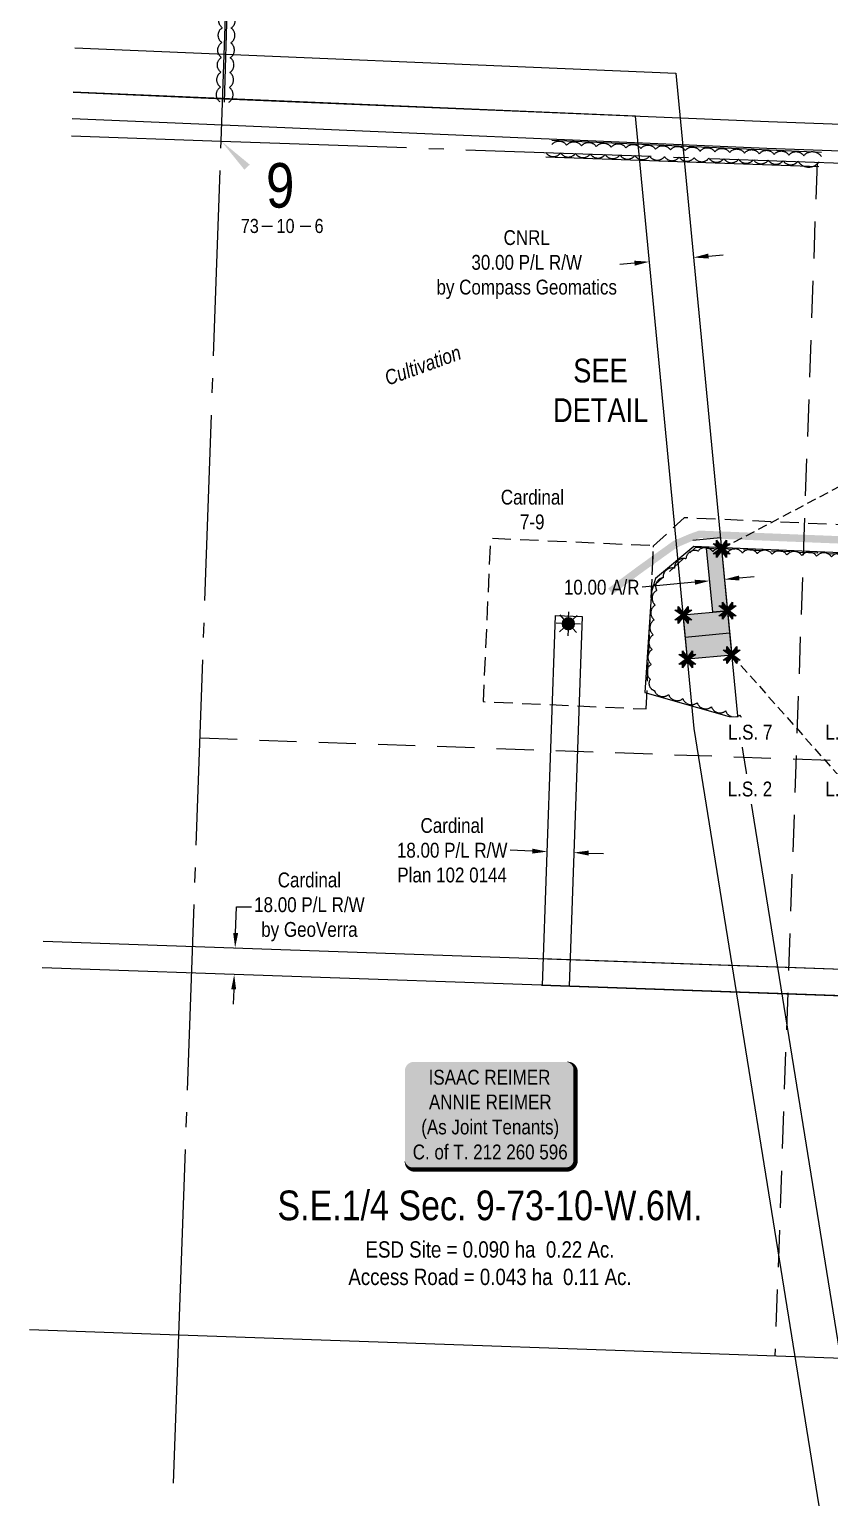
# Model space of a CAD drawing. Extents: x 342382 to 344356, y 6130080 to 6132974.
# Drawn here: x 342821 to 343361, y 6131013 to 6132009 of the extents above; entities that cross this region are included whole.
import ezdxf
from ezdxf.enums import TextEntityAlignment as Align

# ---------------------------------------------------------------- set-up
doc = ezdxf.new("R2010")
doc.units = 0
doc.header["$LTSCALE"] = 5
doc.header["$PDSIZE"] = 0.5
for name, pattern in [('0', [1, 1, 0]), ('foc-ACCESSROAD', [3.75, 2.5, -1.25]), ('foc-LSD', [8, 5, -3]), ('foc-QUARTERLINE', [33, 25, -3, 2, -3]), ('foc-TIELINE', [1.875, 1.25, -0.625])]:
    doc.linetypes.add(name, pattern=pattern)
doc.layers.get('Defpoints').update_dxf_attribs({"color": 9})
for name, color, linetype in [('10', 1, 'Continuous'), ('9', 3, 'Continuous'), ('AS-OWNER', 7, 'Continuous'), ('AS-ROADS', 254, 'Continuous'), ('C-RW', 13, 'Continuous'), ('C-SYMBOL', 7, 'Continuous'), ('F-AR', 190, 'foc-ACCESSROAD'), ('F-RW', 190, 'Continuous'), ('F-WS', 190, 'foc-ACCESSROAD'), ('F-WS-S', 190, 'Continuous'), ('L-AREAREQUIRED', 7, 'Continuous'), ('L-BD', 7, 'Continuous'), ('L-DETAIL-T', 3, 'Continuous'), ('L-MON', 1, 'Continuous'), ('L-QSEC', 8, 'foc-QUARTERLINE'), ('L-SEC', 7, 'Continuous'), ('L-SECLBL', 7, 'Continuous'), ('L-SECTION-LSD', 7, 'foc-LSD'), ('L-TIE', 7, 'foc-TIELINE'), ('P-PROPOSED', 10, 'Continuous'), ('P-PROPOSED-H', 21, 'Continuous'), ('P-TXT', 4, 'Continuous'), ('T-BUSH', 110, '0')]:
    doc.layers.add(name, color=color, linetype=linetype)
for name, color, linetype, lineweight in [('C-RW-T', 13, 'Continuous', 9), ('F-RW-T', 190, 'Continuous', 9), ('F-WS-T', 190, 'Continuous', 9), ('T-TEXT', 48, 'Continuous', 18)]:
    doc.layers.add(name, color=color, linetype=linetype, lineweight=lineweight)
doc.styles.add('100L', font='ARIALN.TTF', dxfattribs={"height": 11})
doc.styles.add('175L', font='ARIALN.TTF', dxfattribs={"height": 20})
doc.styles.add('80', font='ARIALN.TTF', dxfattribs={"height": 10})
doc.styles.add('80CG', font='ARIALN.TTF', dxfattribs={"height": 10})
doc.styles.add('80L', font='ARIALN.TTF', dxfattribs={"height": 10})
doc.styles.add('80LS', font='ARIALNI.TTF', dxfattribs={"height": 10})
doc.styles.add('SIMPLEX', font='ARIALN.TTF')
doc.dimstyles.new('Compass 5 000', dxfattribs={"dimscale": 5, "dimtxt": 9, "dimasz": 2, "dimexe": 0.2, "dimexo": 0.0625, "dimgap": 0.5, "dimtad": 0, "dimtih": 1, "dimtoh": 1, "dimzin": 0, "dimdsep": 46, "dimtxsty": '80CG', "dimcen": 0.1, "dimse1": 1, "dimse2": 1, "dimclrd": 256, "dimclrt": 256, "dimaunit": 1, "dimadec": 4, "dimazin": 0, "dimtfac": 0.06, "dimtofl": 0, "dimtmove": 0, "dimatfit": 1, "dimfxl": 0.2, "dimtolj": 1, "dimtzin": 0, "dimlwd": -1, "dimarcsym": 0})

# ---------------------------------------------------------------- blocks, each defined once
blk = doc.blocks.new('L-SECLBL')
at = {"layer": '9', "color": 7}
for p, q in [((-5.08, -27.83), (-12.29, -27.83)), ((20.7, -27.83), (13.5, -27.83))]:
    blk.add_line(p, q, dxfattribs=at)
at = {"layer": '10', "color": 2, "style": 'SIMPLEX'}
blk.add_attdef('SEC', text='', height=30, dxfattribs=at).set_placement((0, 0), align=Align.MIDDLE)
at = {"layer": '10', "color": 5, "style": '80L'}
blk.add_attdef('TWP', text='', height=9.5, dxfattribs=at).set_placement((-14.43, -27.37), align=Align.MIDDLE_RIGHT)
blk.add_attdef('RGE', text='', height=9.5, dxfattribs=at).set_placement((3.62, -27.37), align=Align.MIDDLE_CENTER)
blk.add_attdef('MER', text='', height=9.5, dxfattribs=at).set_placement((23.17, -27.37), align=Align.MIDDLE_LEFT)
blk = doc.blocks.new('*D33')
at = {"layer": 'Defpoints', "color": 0, "transparency": 16777216}
for p in [(343171.54, 6131490), (343189.52, 6131489.37), (343188.28, 6131454.12)]:
    blk.add_point(p, dxfattribs=at)
at = {"layer": 'F-RW-T', "transparency": 16777216}
for p, q in [((343160.3, 6131455.1), (343145.36, 6131455.63)), ((343198.27, 6131453.77), (343208.27, 6131453.41))]:
    blk.add_line(p, q, dxfattribs=at)
for points in [[(343160.36, 6131456.77), (343160.24, 6131453.44), (343170.3, 6131454.75)], [(343198.33, 6131455.43), (343198.21, 6131452.1), (343188.28, 6131454.12)]]:
    blk.add_solid(points, dxfattribs=at)
at = {"layer": 'F-RW-T', "transparency": 16777216, "insert": (343106.27, 6131455.63), "char_height": 10, "attachment_point": 5, "style": '80CG'}
blk.add_mtext('\\A1;Cardinal\\P18.00 P/L R/W\\PPlan 102 0144', dxfattribs=at)
blk = doc.blocks.new('*D34')
at = {"layer": 'Defpoints', "color": 0, "transparency": 16777216}
for p in [(343042.97, 6131387.01), (342959.38, 6131371.92), (343042.34, 6131369.02)]:
    blk.add_point(p, dxfattribs=at)
at = {"layer": 'F-RW-T', "transparency": 16777216}
for p, q in [((342960.36, 6131399.9), (342960.98, 6131417.5)), ((342960.98, 6131417.5), (342970.98, 6131417.5)), ((342959.03, 6131361.92), (342958.68, 6131351.93))]:
    blk.add_line(p, q, dxfattribs=at)
for points in [[(342958.7, 6131399.96), (342962.03, 6131399.84), (342960.01, 6131389.91)], [(342957.37, 6131361.98), (342960.7, 6131361.87), (342959.38, 6131371.92)]]:
    blk.add_solid(points, dxfattribs=at)
at = {"layer": 'F-RW-T', "transparency": 16777216, "insert": (343010.06, 6131417.5), "char_height": 10, "attachment_point": 5, "style": '80CG'}
blk.add_mtext('\\A1;Cardinal\\P18.00 P/L R/W\\Pby GeoVerra', dxfattribs=at)
blk = doc.blocks.new('*U30')
h = blk.add_hatch(color=59)
edge = h.paths.add_edge_path()
edge.add_line((-51.5, -37), (51.5, -37))
edge.add_arc((51.5, -31), 6, 270, 360)
edge.add_line((57.5, -31), (57.5, 29.5))
edge.add_arc((51.5, 29.5), 6, 0, 90)
edge.add_line((51.5, 35.5), (-51.5, 35.5))
edge.add_arc((-51.5, 29.5), 6, 90, 180)
edge.add_line((-57.5, 29.5), (-57.5, -31))
edge.add_arc((-51.5, -31), 6, 180, 270)
at = {"color": 1, "flags": 128}
blk.add_lwpolyline([(-51.5, -37, 3, 3, 0), (51.5, -37, 3, 3, 0.414214), (57.5, -31, 3, 3, 0), (57.5, 29.5, 3, 0, 0.414214), (51.5, 35.5, 0, 0, 0), (-51.5, 35.5, 0, 0, 0.414214), (-57.5, 29.5, 0, 0, 0), (-57.5, -31, 0, 3, 0.414214)], format="xyseb", close=True, dxfattribs=at)
blk.add_lwpolyline([(-36.9, -26.42, 0, 7.5, 0), (0, 0, 0, 0, 0)], format="xyseb", dxfattribs=at)
at = {"color": 1, "style": '80'}
blk.add_attdef('ENTER_TEXT_001', (-35.99, -5), '', height=10, dxfattribs=at)
blk = doc.blocks.new('GAS')
h = blk.add_hatch(color=255)
h.dxf.hatch_style = 1
edge = h.paths.add_edge_path()
edge.add_arc((0, 0), 0.9, 0, 360)
for p, q in [((-0.81, 0), (-1.62, 0)), ((-0.57, 0.57), (-1.14, 1.14)), ((0, 0.81), (0, 1.62)), ((0.57, 0.57), (1.14, 1.14)), ((1.62, 0), (0.81, 0)), ((-0.57, -0.57), (-1.14, -1.14)), ((0, -0.81), (0, -1.62)), ((1.14, -1.14), (0.57, -0.57))]:
    blk.add_line(p, q)
blk.add_circle((0, 0), 0.8)
blk = doc.blocks.new('*D37')
at = {"layer": 'C-RW-T', "transparency": 16777216}
for p, q in [((343229.2, 6131851.2), (343219.23, 6131850.25)), ((343278.98, 6131855.98), (343288.93, 6131856.93))]:
    blk.add_line(p, q, dxfattribs=at)
for points in [[(343229.05, 6131852.86), (343229.36, 6131849.54), (343239.16, 6131852.16)], [(343278.82, 6131857.64), (343279.14, 6131854.32), (343269.02, 6131855.02)]]:
    blk.add_solid(points, dxfattribs=at)
at = {"layer": 'Defpoints', "color": 0, "transparency": 16777216}
for p in [(343239.16, 6131852.16), (343243.88, 6131802.96), (343273.74, 6131805.83)]:
    blk.add_point(p, dxfattribs=at)
at = {"layer": 'C-RW-T', "transparency": 16777216, "insert": (343156.51, 6131850.25), "char_height": 10, "attachment_point": 5, "style": '80CG'}
blk.add_mtext('\\A1;CNRL\\P30.00 P/L R/W\\Pby Compass Geomatics', dxfattribs=at)
blk = doc.blocks.new('*D39')
at = {"layer": 'Defpoints', "color": 0, "transparency": 16777216}
for p in [(343280.1, 6131634.73), (343289.82, 6131638.16), (343290.06, 6131635.69)]:
    blk.add_point(p, dxfattribs=at)
at = {"layer": 'P-TXT', "transparency": 16777216}
for p, q in [((343299.77, 6131639.11), (343309.73, 6131640.07)), ((343269.91, 6131636.25), (343234.32, 6131632.84))]:
    blk.add_line(p, q, dxfattribs=at)
for points in [[(343299.62, 6131640.77), (343299.93, 6131637.45), (343289.82, 6131638.16)], [(343269.75, 6131637.91), (343270.07, 6131634.59), (343279.87, 6131637.2)]]:
    blk.add_solid(points, dxfattribs=at)
at = {"layer": 'P-TXT', "transparency": 16777216, "insert": (343207.04, 6131632.84), "char_height": 10, "attachment_point": 5, "style": '80CG'}
blk.add_mtext('\\A1;10.00 A/R', dxfattribs=at)
blk = doc.blocks.new('TEMP')
h = blk.add_hatch(color=255)
h.dxf.hatch_style = 1
h.paths.add_polyline_path([(0, 0.25), (-0.67, 1.15), (-0.67, 0.67), (-1.15, 0.67), (-0.25, 0), (-1.15, -0.67), (-0.67, -0.67), (-0.67, -1.15), (0, -0.25), (0.67, -1.15), (0.67, -0.67), (1.15, -0.67), (0.25, 0), (1.15, 0.67), (0.67, 0.67), (0.67, 1.15)])
h.paths.add_polyline_path([(0.57, 0.85), (0.57, 0.57), (0.85, 0.57), (0.08, 0), (0.85, -0.57), (0.57, -0.57), (0.57, -0.85), (0, -0.08), (-0.57, -0.85), (-0.57, -0.57), (-0.85, -0.57), (-0.08, 0), (-0.85, 0.57), (-0.57, 0.57), (-0.57, 0.85), (0, 0.08)], flags=16)
h = blk.add_hatch(color=1)
h.dxf.hatch_style = 1
h.paths.add_polyline_path([(0, 0.08), (-0.57, 0.85), (-0.57, 0.57), (-0.85, 0.57), (-0.08, 0), (-0.85, -0.57), (-0.57, -0.57), (-0.57, -0.85), (0, -0.08), (0.57, -0.85), (0.57, -0.57), (0.85, -0.57), (0.08, 0), (0.85, 0.57), (0.57, 0.57), (0.57, 0.85)])
at = {"color": 1}
for p, q in [((-0.08, 0), (0.08, 0)), ((0, 0.08), (0, -0.08))]:
    blk.add_line(p, q, dxfattribs=at)
at = {"color": 255, "flags": 128}
blk.add_lwpolyline([(-0.25, 0), (-1.15, 0.67), (-0.67, 0.67), (-0.67, 1.15), (0, 0.25), (0.67, 1.15), (0.67, 0.67), (1.15, 0.67), (0.25, 0), (1.15, -0.67), (0.67, -0.67), (0.67, -1.15), (0, -0.25), (-0.67, -1.15), (-0.67, -0.67), (-1.15, -0.67)], close=True, dxfattribs=at)
at = {"color": 1, "flags": 128}
blk.add_lwpolyline([(-0.08, 0), (-0.85, 0.57), (-0.57, 0.57), (-0.57, 0.85), (0, 0.08), (0.57, 0.85), (0.57, 0.57), (0.85, 0.57), (0.08, 0), (0.85, -0.57), (0.57, -0.57), (0.57, -0.85), (0, -0.08), (-0.57, -0.85), (-0.57, -0.57), (-0.85, -0.57)], close=True, dxfattribs=at)

msp = doc.modelspace()

# ---------------------------------------------------------------- hatches: boundary and pattern name
at = {"layer": 'P-PROPOSED-H'}
h = msp.add_hatch(color=256, dxfattribs=at)
h.dxf.hatch_style = 1
h.paths.add_polyline_path([(343281.891, 6131616.086), (343277.755, 6131659.206), (343287.845, 6131658.749), (343291.845, 6131617.04)])
h = msp.add_hatch(color=256, dxfattribs=at)
h.dxf.hatch_style = 1
h.paths.add_polyline_path([(343294.709, 6131587.177), (343264.846, 6131584.313), (343261.982, 6131614.176), (343291.845, 6131617.04)])

# ---------------------------------------------------------------- linework, layer by layer
at = {"layer": 'AS-ROADS', "const_width": 5, "flags": 128}
msp.add_lwpolyline([(343755.019, 6131649.451), (343714.006, 6131651.221), (343662.889, 6131652.418), (343652.053, 6131652.945), (343614.891, 6131654.538), (343498.28, 6131659.614), (343273.053, 6131668.525), (343267.224, 6131666.444), (343256.542, 6131661.861), (343233.323, 6131645.226), (343212.889, 6131630.07)], dxfattribs=at)
at = {"layer": 'C-RW', "flags": 128}
msp.add_lwpolyline([(342850.849, 6131966.305), (342952.133, 6131962.004), (343319.431, 6131946.535), (343754.671, 6131930.627), (343754.041, 6131912.653), (343318.32, 6131928.566), (342951.495, 6131944.065), (342850.216, 6131948.352)], dxfattribs=at)
at = {"layer": 'Defpoints'}
for p, q in [((343167.13, 6131382.666), (343734.665, 6131362.69)), ((343166.497, 6131364.677), (343734.032, 6131344.701))]:
    msp.add_line(p, q, dxfattribs=at)
at = {"layer": 'Defpoints', "flags": 128}
for points in [[(342952.849, 6131959.758), (342954.949, 6132028.047)], [(343173.532, 6131934.068), (343355.263, 6131925.981)], [(343169.303, 6131922.813), (343353.462, 6131916.396)], [(343651.493, 6131580.964), (343654.127, 6131644.561), (343492.698, 6131650.614), (343269.235, 6131660.328), (343243.206, 6131638.843), (343240.677, 6131629.698), (343236.226, 6131562.002), (343307.178, 6131541.689)], [(343263.414, 6131599.245), (343293.277, 6131602.109)]]:
    msp.add_lwpolyline(points, dxfattribs=at)
at = {"layer": 'F-AR', "flags": 128}
msp.add_lwpolyline([(343740.155, 6131660.362), (343745.327, 6131665.16), (343744.271, 6131635.179), (343739.451, 6131640.374), (343360.018, 6131655.476), (343270.281, 6131659.545), (343240.718, 6131632.506), (343241.989, 6131660.772), (343262.864, 6131679.865), (343360.865, 6131675.458), (343740.155, 6131660.362)], dxfattribs=at)
at = {"layer": 'F-RW', "flags": 128}
msp.add_lwpolyline([(343175.889, 6131613.728), (343193.872, 6131613.095), (343185.11, 6131364.024), (343167.125, 6131364.653)], close=True, dxfattribs=at)
for points in [[(342830.686, 6131394.43), (343734.677, 6131362.69), (343734.032, 6131344.701), (343166.497, 6131364.677)], [(343166.497, 6131364.677), (342830.055, 6131376.518)]]:
    msp.add_lwpolyline(points, dxfattribs=at)
at = {"layer": 'F-WS', "flags": 128}
msp.add_lwpolyline([(343237.047, 6131550.883), (343241.989, 6131660.772), (343132.1, 6131665.714), (343127.158, 6131555.826)], close=True, dxfattribs=at)
at = {"layer": 'L-BD', "flags": 128}
msp.add_lwpolyline([(343268.401, 6131664.601), (343287.112, 6131666.395)], dxfattribs=at)
at = {"layer": 'L-QSEC'}
for p, q in [((342950.644, 6131933.458), (342954.189, 6132033.395)), ((342922.114, 6131129.226), (342950.644, 6131933.458)), ((342918.546, 6131029.29), (342922.114, 6131129.226))]:
    msp.add_line(p, q, dxfattribs=at)
at = {"layer": 'L-QSEC', "flags": 128}
for points in [[(342849.816, 6131937.019), (342950.644, 6131933.458)], [(342950.644, 6131933.458), (343753.775, 6131905.092)]]:
    msp.add_lwpolyline(points, dxfattribs=at)
at = {"layer": 'L-SEC'}
for p, q in [((342821.461, 6131132.762), (342922.114, 6131129.226)), ((342922.114, 6131129.226), (343725.462, 6131101.002))]:
    msp.add_line(p, q, dxfattribs=at)
at = {"layer": 'L-SECLBL', "flags": 128}
msp.add_lwpolyline([(342950.644, 6131933.458, 0, 5, 0), (342968.085, 6131915.855, 0, 0, 0)], format="xyseb", dxfattribs=at)
at = {"layer": 'L-SECTION-LSD', "flags": 128}
for points in [[(343352.21, 6131919.275), (343323.788, 6131115.114)], [(342936.379, 6131531.342), (343739.619, 6131503.047)]]:
    msp.add_lwpolyline(points, dxfattribs=at)
at = {"layer": 'L-TIE', "flags": 128}
for points in [[(343287.845, 6131658.749), (343753.775, 6131905.092)], [(343294.709, 6131587.177), (343725.462, 6131101.002)]]:
    msp.add_lwpolyline(points, dxfattribs=at)
at = {"layer": 'P-PROPOSED', "flags": 128}
for points in [[(343281.891, 6131616.086), (343277.755, 6131659.206), (343287.845, 6131658.749), (343291.845, 6131617.04)], [(343294.709, 6131587.177), (343264.846, 6131584.313), (343261.982, 6131614.176), (343291.845, 6131617.04)]]:
    msp.add_lwpolyline(points, close=True, dxfattribs=at)
at = {"layer": 'T-BUSH', "flags": 128}
for points in [[(342949.851, 6131959.85, -0.5205671), (342950.158, 6131969.845, -0.5205671), (342950.465, 6131979.84, -0.5205671), (342950.773, 6131989.836, -0.5205671), (342951.08, 6131999.831, -0.5205671), (342951.387, 6132009.826, -0.5205671), (342951.694, 6132019.821, -0.5205671), (342951.95, 6132028.139, -0.5205671)], [(342955.848, 6131959.665, 0.5205671), (342956.155, 6131969.661, 0.5205671), (342956.462, 6131979.656, 0.5205671), (342956.77, 6131989.651, 0.5205671), (342957.077, 6131999.647, 0.5205671), (342957.384, 6132009.642, 0.5205671), (342957.692, 6132019.637, 0.5205671), (342957.947, 6132027.954, 0.5205671)], [(343173.398, 6131931.071, -0.5205671), (343183.389, 6131930.626, -0.5205671), (343193.379, 6131930.182, -0.5205671), (343203.369, 6131929.737, -0.5205671), (343213.359, 6131929.293, -0.5205671), (343223.349, 6131928.848, -0.5205671), (343233.339, 6131928.404, -0.5205671), (343243.329, 6131927.959, -0.5205671), (343253.319, 6131927.515, -0.5205671), (343263.309, 6131927.07, -0.5205671), (343273.3, 6131926.625, -0.5205671), (343283.29, 6131926.181, -0.5205671), (343293.28, 6131925.736, -0.5205671), (343303.27, 6131925.292, -0.5205671), (343313.26, 6131924.847, -0.5205671), (343323.25, 6131924.403, -0.5205671), (343333.24, 6131923.958, -0.5205671), (343343.23, 6131923.514, -0.5205671), (343355.129, 6131922.984, -0.5205671)], [(343169.407, 6131925.812, 0.5205671), (343179.401, 6131925.463, 0.5205671), (343189.395, 6131925.115, 0.5205671), (343199.389, 6131924.767, 0.5205671), (343209.383, 6131924.419, 0.5205671), (343219.377, 6131924.07, 0.5205671), (343229.371, 6131923.722, 0.5205671), (343239.365, 6131923.374, 0.5205671), (343249.359, 6131923.026, 0.5205671), (343259.353, 6131922.677, 0.5205671), (343269.347, 6131922.329, 0.5205671), (343279.341, 6131921.981, 0.5205671), (343289.335, 6131921.633, 0.5205671), (343299.328, 6131921.284, 0.5205671), (343309.322, 6131920.936, 0.5205671), (343319.316, 6131920.588, 0.5205671), (343329.31, 6131920.24, 0.5205671), (343339.304, 6131919.891, 0.5205671), (343353.567, 6131919.394, 0.5205671)], [(343648.495, 6131581.088, 0.5205671), (343648.909, 6131591.08, 0.5205671), (343649.323, 6131601.071, 0.5205671), (343649.737, 6131611.063, 0.5205671), (343650.151, 6131621.054, 0.5205671), (343650.565, 6131631.046, 0.5205671), (343650.979, 6131641.037, 0.5205671), (343641.652, 6131642.027, 0.5205671), (343631.659, 6131642.402, 0.5205671), (343621.666, 6131642.776, 0.5205671), (343611.673, 6131643.151, 0.5205671), (343601.68, 6131643.526, 0.5205671), (343591.687, 6131643.9, 0.5205671), (343581.694, 6131644.275, 0.5205671), (343571.701, 6131644.65, 0.5205671), (343561.708, 6131645.024, 0.5205671), (343551.715, 6131645.399, 0.5205671), (343541.722, 6131645.774, 0.5205671), (343531.729, 6131646.148, 0.5205671), (343521.736, 6131646.523, 0.5205671), (343511.743, 6131646.897, 0.5205671), (343501.75, 6131647.272, 0.5205671), (343491.757, 6131647.652, 0.5205671), (343481.767, 6131648.086, 0.5205671), (343471.776, 6131648.52, 0.5205671), (343461.786, 6131648.955, 0.5205671), (343451.795, 6131649.389, 0.5205671), (343441.804, 6131649.823, 0.5205671), (343431.814, 6131650.257, 0.5205671), (343421.823, 6131650.692, 0.5205671), (343411.833, 6131651.126, 0.5205671), (343401.842, 6131651.56, 0.5205671), (343391.852, 6131651.995, 0.5205671), (343381.861, 6131652.429, 0.5205671), (343371.87, 6131652.863, 0.5205671), (343361.88, 6131653.298, 0.5205671), (343351.889, 6131653.732, 0.5205671), (343341.899, 6131654.166, 0.5205671), (343331.908, 6131654.6, 0.5205671), (343321.918, 6131655.035, 0.5205671), (343311.927, 6131655.469, 0.5205671), (343301.936, 6131655.903, 0.5205671), (343291.946, 6131656.338, 0.5205671), (343281.955, 6131656.772, 0.5205671), (343271.965, 6131657.206, 0.5205671), (343263.863, 6131652.004, 0.5205671), (343256.151, 6131645.638, 0.5205671), (343248.439, 6131639.272, 0.5205671), (343244.076, 6131630.734, 0.5205671), (343243.099, 6131620.81, 0.5205671), (343242.443, 6131610.832, 0.5205671), (343241.787, 6131600.853, 0.5205671), (343241.13, 6131590.875, 0.5205671), (343240.474, 6131580.896, 0.5205671), (343239.818, 6131570.918, 0.5205671), (343242.539, 6131563.315, 0.5205671), (343252.152, 6131560.563, 0.5205671), (343261.766, 6131557.811, 0.5205671), (343271.38, 6131555.058, 0.5205671), (343280.994, 6131552.306, 0.5205671), (343290.607, 6131549.553, 0.5205671), (343300.221, 6131546.801, 0.5205671), (343308.004, 6131544.573, 0.5205671)]]:
    msp.add_lwpolyline(points, format="xyb", dxfattribs=at)

# ---------------------------------------------------------------- block references
at = {"layer": 'AS-OWNER'}
ref = msp.add_blockref('*U30', (343131.912, 6131277.601), dxfattribs=at)
ref.add_attrib('ENTER_TEXT_001', 'ISAAC REIMER', (343090.395, 6131297.771), dxfattribs={"layer": '0', "color": 1, "height": 10, "style": '80'})
ref.add_attrib('ENTER_TEXT_002', 'ANNIE REIMER', (343090.627, 6131281.105), dxfattribs={"layer": '0', "color": 1, "height": 10, "style": '80'})
ref.add_attrib('ENTER_TEXT_003', '(As Joint Tenants)', (343085.432, 6131264.267), dxfattribs={"layer": '0', "color": 1, "height": 10, "style": '80'})
ref.add_attrib('ENTER_TEXT_004', 'C. of T. 212 260 596', (343079.682, 6131247.423), dxfattribs={"layer": '0', "color": 1, "height": 10, "style": '80'})
at = {"layer": 'F-WS-S', "xscale": 4.999999999999924, "yscale": 4.999999999999924, "zscale": 0.1968503937007845, "rotation": 357.9666615880311}
msp.add_blockref('GAS', (343184.573, 6131608.299), dxfattribs=at)
at = {"layer": 'L-MON', "xscale": 5.001099691811229, "yscale": 5.001099691811229, "zscale": 5.001099691811229}
for p in [(343287.845, 6131658.749), (343261.982, 6131614.176), (343291.845, 6131617.04), (343264.846, 6131584.313), (343294.709, 6131587.177)]:
    msp.add_blockref('TEMP', p, dxfattribs=at)
at = {"layer": 'L-SECLBL'}
msp.add_blockref('L-SECLBL', (342990.385, 6131903.644), dxfattribs=at).add_auto_attribs({'SEC': '9', 'TWP': '73', 'RGE': '10', 'MER': '6'})

# ---------------------------------------------------------------- texts
at = {"layer": 'C-SYMBOL', "color": 3, "style": '175L'}
msp.add_text('S.E.1/4 Sec. 9-73-10-W.6M.', height=20, dxfattribs=at).set_placement((343131.773, 6131200.43), align=Align.BOTTOM_CENTER)
at = {"layer": 'F-WS-T', "insert": (343138.755, 6131698.571), "char_height": 10, "attachment_point": 1, "style": '80L'}
msp.add_mtext_dynamic_manual_height_columns('\\pi0.31824;Cardinal\\P\\pi13.2;7-9', width=41.91206, gutter_width=49.989, heights=[0], dxfattribs=at)
at = {"layer": 'L-AREAREQUIRED', "color": 5, "style": '100L'}
for s, p in [('ESD Site = 0.090 ha  0.22 Ac.', (343131.773, 6131177.93)), ('Access Road = 0.043 ha  0.11 Ac.', (343131.773, 6131159.468))]:
    msp.add_text(s, height=11, dxfattribs=at).set_placement(p, align=Align.BOTTOM_CENTER)
at = {"layer": 'L-DETAIL-T', "insert": (343174.978, 6131786.872), "char_height": 16.00352, "width": 60.71995, "attachment_point": 1, "style": '80CG', "bg_fill": 3, "box_fill_scale": 1.5, "bg_fill_color": 256, "bg_fill_transparency": 0}
msp.add_mtext('\\pi12.926;SEE\\P\\pi-0.69733;DETAIL', dxfattribs=at)
at = {"layer": 'T-TEXT', "style": '80LS'}
msp.add_text('Cultivation', height=10, rotation=20, dxfattribs=at).set_placement((343086.44, 6131782.466), align=Align.MIDDLE_CENTER)

# ---------------------------------------------------------------- dimensions: what is measured, and where the dimension line sits
at = {"layer": 'F-RW-T'}
for base, p1, p2, angle, text, picture, middle in [((343188.279, 6131454.118), (343171.535, 6131490), (343189.519, 6131489.368), 357.985239, 'Cardinal\\P18.00 P/L R/W\\PPlan 102 0144', '*D33', (343106.27, 6131455.628)), ((342959.382, 6131371.919), (343042.973, 6131387.006), (343042.344, 6131369.017), 267.996977, 'Cardinal\\P18.00 P/L R/W\\Pby GeoVerra', '*D34', (343010.063, 6131417.499))]:
    dim = msp.add_linear_dim(base=base, p1=p1, p2=p2, angle=angle, text=text, dimstyle='Compass 5 000', dxfattribs=at)
    dim.commit()
    dim.dimension.update_dxf_attribs({"geometry": picture, "text_midpoint": middle, "dimtype": 161})
at = {"layer": 'P-TXT'}
dim = msp.add_linear_dim(base=(343289.82, 6131638.159), p1=(343280.102, 6131634.734), p2=(343290.057, 6131635.689), angle=5.478019, text='10.00 A/R', dimstyle='Compass 5 000', dxfattribs=at)
dim.commit()
dim.dimension.update_dxf_attribs({"geometry": '*D39', "text_midpoint": (343207.043, 6131632.837), "dimtype": 161})

# ---------------------------------------------------------------- next in the draw order: linework, layer by layer
at = {"layer": 'C-RW', "flags": 128}
for points in [[(342851.907, 6131996.332), (343257.114, 6131979.197), (343299.086, 6131541.535), (343384.221, 6131012.929)], [(343353.661, 6131014.003), (343269.315, 6131537.714), (343229.746, 6131950.312), (342850.85, 6131966.344)]]:
    msp.add_lwpolyline(points, dxfattribs=at)

# ---------------------------------------------------------------- next in the draw order: dimensions: what is measured, and where the dimension line sits
at = {"layer": 'C-RW-T'}
dim = msp.add_linear_dim(base=(343239.159, 6131852.158), p1=(343273.74, 6131805.828), p2=(343243.877, 6131802.965), angle=185.478019, text='CNRL\\P30.00 P/L R/W\\Pby Compass Geomatics', dimstyle='Compass 5 000', dxfattribs=at)
dim.commit()
dim.dimension.update_dxf_attribs({"geometry": '*D37', "text_midpoint": (343156.511, 6131850.247), "dimtype": 161})

# ---------------------------------------------------------------- next in the draw order: texts
at = {"layer": 'L-SECTION-LSD', "char_height": 10, "attachment_point": 1, "style": '100L', "bg_fill": 3, "box_fill_scale": 1.5, "bg_fill_color": 256, "bg_fill_transparency": 0}
for s, width, insert in [('\\pi2.3061;L.S. 7', 30.88047, (343289.834, 6131540.231)), ('L.S. 8', 30.40114, (343357.794, 6131540.231)), ('\\pi2.1405;L.S. 2', 30.65342, (343289.834, 6131501.946)), ('L.S. 1', 29.99119, (343357.794, 6131501.946))]:
    msp.add_mtext_dynamic_manual_height_columns(s, width=width, gutter_width=55, heights=[0], dxfattribs=dict(at, insert=insert))

doc.saveas('drawing.dxf')
